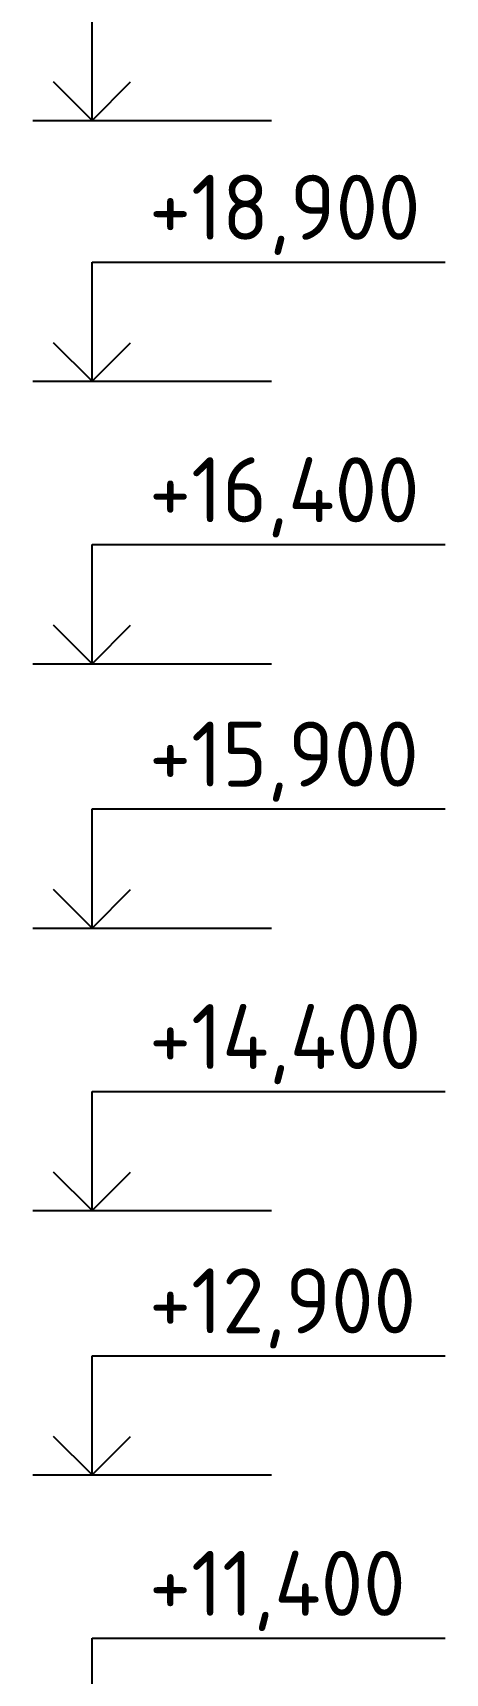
# Model space of a CAD drawing. Header units: inches. Extents: x -2431 to 214825, y 3 to 92804.
# Drawn here: x 175740 to 178006, y 23803 to 32803 of the extents above; entities that cross this region are included whole.
import ezdxf

# ---------------------------------------------------------------- set-up
doc = ezdxf.new("R2010")
doc.units = ezdxf.units.IN
doc.header["$MEASUREMENT"] = 0
doc.styles.add('Чертеж250', font='', dxfattribs={"height": 250})
doc.styles.get('Чертеж250').set_extended_font_data('GOST type B')

# ---------------------------------------------------------------- blocks, each defined once
blk = doc.blocks.new('1111')
for p, q in [((0, 653.9), (-1940.4, 653.9)), ((0, 0), (0, 653.9)), ((0, 0), (-211.2, 211.2)), ((0, 0), (211.2, 211.2)), ((325.9, 0), (-985.2, 0))]:
    blk.add_line(p, q)

msp = doc.modelspace()

# ---------------------------------------------------------------- linework, layer by layer
for p, q in [((176065.54701, 32322.324), (176065.54701, 32976.23076)), ((176065.54701, 32322.324), (176065.54701, 32976.23076)), ((176065.54701, 30890.57582), (176065.54701, 31544.48258)), ((176065.54701, 31544.48258), (178005.92252, 31544.48258)), ((176065.54701, 30890.57582), (176065.54701, 31544.48258)), ((176065.54701, 31544.48258), (178005.92252, 31544.48258)), ((176065.54701, 29340.57582), (176065.54701, 29994.48258)), ((176065.54701, 29994.48258), (178005.92252, 29994.48258)), ((176065.54701, 29340.57582), (176065.54701, 29994.48258)), ((176065.54701, 29994.48258), (178005.92252, 29994.48258)), ((176065.54701, 27890.57582), (176065.54701, 28544.48258)), ((176065.54701, 28544.48258), (178005.92252, 28544.48258)), ((176065.54701, 27890.57582), (176065.54701, 28544.48258)), ((176065.54701, 28544.48258), (178005.92252, 28544.48258)), ((176065.54701, 26340.57582), (176065.54701, 26994.48258)), ((176065.54701, 26994.48258), (178005.92252, 26994.48258)), ((176065.54701, 26340.57582), (176065.54701, 26994.48258)), ((176065.54701, 26994.48258), (178005.92252, 26994.48258)), ((176065.54701, 24890.57582), (176065.54701, 25544.48258)), ((176065.54701, 25544.48258), (178005.92252, 25544.48258)), ((176065.54701, 24890.57582), (176065.54701, 25544.48258)), ((176065.54701, 25544.48258), (178005.92252, 25544.48258)), ((176065.54701, 23340.57582), (176065.54701, 23994.48258)), ((176065.54701, 23994.48258), (178005.92252, 23994.48258)), ((176065.54701, 23340.57582), (176065.54701, 23994.48258)), ((176065.54701, 23994.48258), (178005.92252, 23994.48258))]:
    msp.add_line(p, q)

# ---------------------------------------------------------------- block references
at = {"xscale": -1}
for p in [(176065.54701, 32322.324), (176065.54701, 30890.57582), (176065.54701, 29340.57582), (176065.54701, 27890.57582), (176065.54701, 26340.57582), (176065.54701, 24890.57582), (176065.54701, 23340.57582)]:
    msp.add_blockref('1111', p, dxfattribs=at)

# ---------------------------------------------------------------- texts
at = {"style": 'Чертеж250'}
for s, p in [('+18,900', (176378.37904, 31667.0658)), ('+16,400', (176378.37904, 30117.0658)), ('+15,900', (176378.37904, 28667.0658)), ('+14,400', (176378.37904, 27117.0658)), ('+12,900', (176378.37904, 25667.0658)), ('+11,400', (176378.37904, 24117.0658))]:
    msp.add_text(s, height=356.591914, dxfattribs=at).set_placement(p)

doc.saveas('drawing.dxf')
